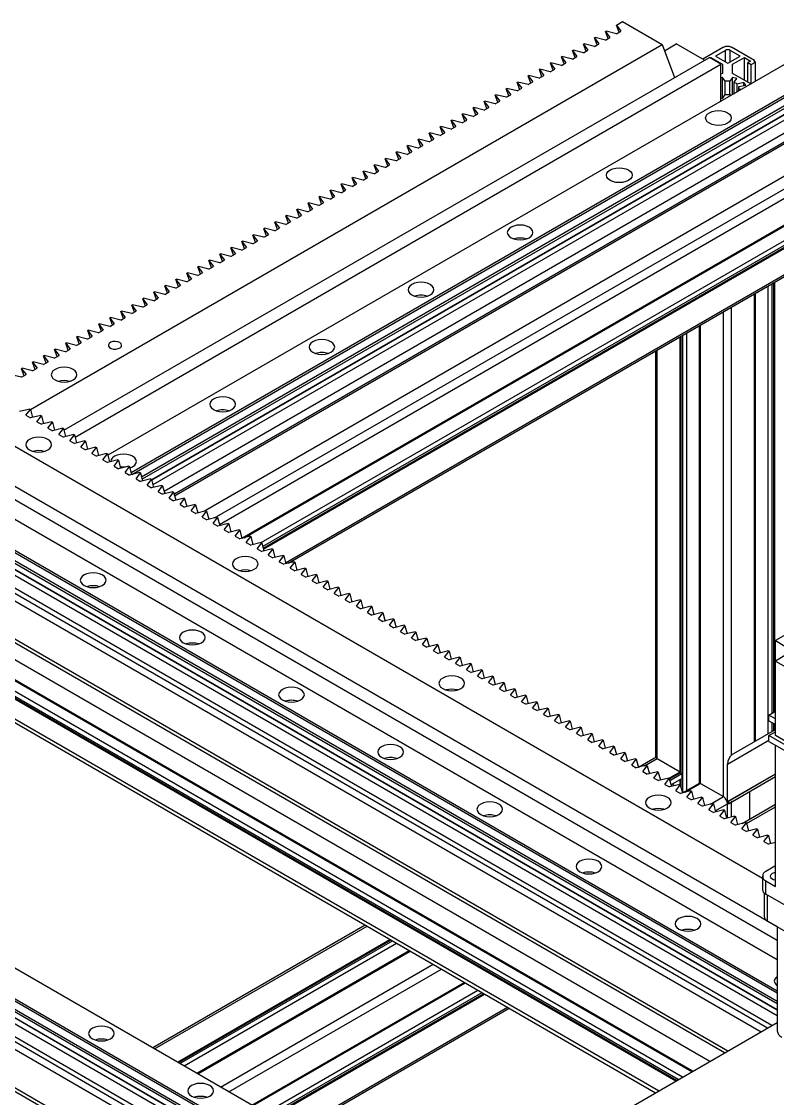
# Model space of a CAD drawing. Header units: millimetres. Extents: x 0 to 597, y 0 to 420.
# Drawn here: x 389.19 to 410.75, y 161.42 to 192.12 of the extents above; entities that cross this region are included whole.
import ezdxf

# ---------------------------------------------------------------- set-up
doc = ezdxf.new("R2010")
doc.units = ezdxf.units.MM

msp = doc.modelspace()

# ---------------------------------------------------------------- linework, layer by layer
at = {"color": 7, "linetype": 'Continuous', "lineweight": 25}
for p, q in [((406.16, 192.022), (406.335, 192.123)), ((406.16, 192.022), (406.289, 191.851)), ((406.235, 191.82), (406.16, 192.022)), ((406.335, 192.123), (407.467, 191.47)), ((412.461, 191.77), (391.65, 179.756)), ((405.532, 191.659), (405.549, 191.669)), ((405.532, 191.659), (405.66, 191.489)), ((405.607, 191.458), (405.532, 191.659)), ((405.845, 191.595), (405.549, 191.669)), ((405.845, 191.595), (405.975, 191.67)), ((405.846, 191.841), (405.864, 191.851)), ((405.846, 191.841), (405.975, 191.67)), ((405.921, 191.639), (405.846, 191.841)), ((406.159, 191.776), (405.864, 191.851)), ((406.159, 191.776), (406.289, 191.851)), ((389.441, 181.064), (407.467, 191.47)), ((392.313, 179.263), (413.22, 191.332)), ((404.903, 191.296), (404.921, 191.306)), ((405.216, 191.232), (404.921, 191.306)), ((405.216, 191.232), (405.346, 191.307)), ((405.217, 191.478), (405.235, 191.488)), ((405.217, 191.478), (405.346, 191.307)), ((405.293, 191.276), (405.217, 191.478)), ((405.53, 191.414), (405.235, 191.488)), ((405.53, 191.414), (405.66, 191.489)), ((407.467, 191.47), (407.817, 190.529)), ((407.534, 191.291), (407.867, 191.483)), ((408.669, 191.021), (407.867, 191.483)), ((409.211, 191.388), (408.622, 191.048)), ((410.102, 191.009), (409.447, 191.388)), ((390.396, 180.472), (408.81, 191.102)), ((413.251, 191.279), (392.33, 179.202)), ((413.352, 191.104), (392.614, 179.132)), ((413.383, 191.051), (392.63, 179.07)), ((404.589, 191.115), (404.606, 191.125)), ((404.589, 191.115), (404.718, 190.944)), ((404.664, 190.913), (404.589, 191.115)), ((404.902, 191.051), (404.606, 191.125)), ((404.902, 191.051), (405.032, 191.126)), ((404.903, 191.296), (405.032, 191.126)), ((404.978, 191.095), (404.903, 191.296)), ((409.14, 190.912), (408.81, 191.102)), ((408.834, 191.089), (408.848, 191.097)), ((408.848, 191.097), (409.183, 190.903)), ((408.848, 191.08), (408.848, 191.097)), ((409.268, 191.301), (408.985, 191.137)), ((408.985, 191.137), (409.338, 190.933)), ((409.338, 190.933), (409.692, 191.137)), ((409.692, 191.137), (409.409, 191.301)), ((409.475, 190.903), (409.81, 191.097)), ((409.81, 191.097), (409.984, 190.996)), ((409.81, 190.449), (409.81, 191.097)), ((410.078, 190.996), (410.102, 191.009)), ((410.102, 190.982), (410.102, 191.009)), ((390.714, 180.275), (409.14, 190.912)), ((392.901, 179.055), (413.383, 190.879)), ((392.901, 179.055), (413.352, 190.861)), ((413.251, 190.803), (392.901, 179.055)), ((392.901, 179.055), (413.22, 190.785)), ((403.96, 190.752), (403.978, 190.762)), ((403.96, 190.752), (404.089, 190.581)), ((404.035, 190.55), (403.96, 190.752)), ((404.273, 190.688), (403.978, 190.762)), ((404.273, 190.688), (404.403, 190.763)), ((404.275, 190.933), (404.292, 190.944)), ((404.275, 190.933), (404.403, 190.763)), ((404.35, 190.732), (404.275, 190.933)), ((404.588, 190.869), (404.292, 190.944)), ((404.588, 190.869), (404.718, 190.944)), ((409.14, 189.853), (409.14, 190.912)), ((409.183, 190.903), (409.183, 190.642)), ((409.475, 190.642), (409.475, 190.903)), ((409.984, 190.996), (409.913, 190.955)), ((409.913, 190.955), (410.008, 190.901)), ((409.913, 190.389), (409.913, 190.955)), ((410.008, 190.901), (410.126, 190.969)), ((410.008, 190.354), (410.008, 190.901)), ((410.126, 190.969), (410.078, 190.996)), ((410.126, 190.422), (410.126, 190.969)), ((413.22, 190.622), (392.938, 178.913)), ((403.332, 190.389), (403.349, 190.399)), ((403.332, 190.389), (403.461, 190.219)), ((403.407, 190.188), (403.332, 190.389)), ((403.645, 190.325), (403.349, 190.399)), ((403.645, 190.325), (403.775, 190.4)), ((403.646, 190.571), (403.664, 190.581)), ((403.646, 190.571), (403.775, 190.4)), ((403.721, 190.369), (403.646, 190.571)), ((403.959, 190.506), (403.664, 190.581)), ((403.959, 190.506), (404.089, 190.581)), ((409.183, 190.642), (409.14, 190.618)), ((409.186, 190.53), (409.14, 190.519)), ((409.14, 190.393), (409.142, 190.391)), ((409.142, 190.072), (409.142, 190.391)), ((409.265, 190.42), (409.186, 190.53)), ((409.186, 189.932), (409.186, 190.53)), ((409.265, 190.042), (409.265, 190.42)), ((409.471, 190.53), (409.392, 190.42)), ((409.392, 190.042), (409.392, 190.42)), ((409.595, 190.501), (409.471, 190.53)), ((409.471, 190.044), (409.471, 190.53)), ((409.991, 190.344), (409.475, 190.642)), ((409.515, 190.391), (409.595, 190.501)), ((409.515, 190.072), (409.515, 190.391)), ((409.796, 190.385), (409.605, 190.339)), ((409.847, 190.313), (409.796, 190.385)), ((409.796, 190.301), (409.796, 190.385)), ((413.383, 190.34), (393.255, 178.721)), ((393.543, 178.642), (413.383, 190.095)), ((403.018, 190.208), (403.035, 190.218)), ((403.018, 190.208), (403.146, 190.037)), ((403.093, 190.006), (403.018, 190.208)), ((403.331, 190.144), (403.035, 190.218)), ((403.331, 190.144), (403.461, 190.219)), ((409.597, 190.117), (409.605, 190.123)), ((409.605, 190.123), (409.605, 190.339)), ((409.605, 190.123), (409.607, 190.123)), ((409.656, 190.268), (409.847, 190.313)), ((409.656, 190.195), (409.656, 190.268)), ((409.709, 190.182), (409.656, 190.195)), ((409.656, 190.151), (409.656, 190.195)), ((413.336, 190.068), (393.543, 178.642)), ((413.383, 190.041), (393.555, 178.594)), ((402.389, 189.845), (402.407, 189.855)), ((402.389, 189.845), (402.518, 189.674)), ((402.464, 189.643), (402.389, 189.845)), ((402.702, 189.781), (402.407, 189.855)), ((402.702, 189.781), (402.832, 189.856)), ((402.703, 190.026), (402.721, 190.037)), ((402.703, 190.026), (402.832, 189.856)), ((402.778, 189.825), (402.703, 190.026)), ((403.016, 189.962), (402.721, 190.037)), ((403.016, 189.962), (403.146, 190.037)), ((409.142, 190.072), (409.14, 190.069)), ((409.14, 189.943), (409.186, 189.932)), ((409.142, 189.943), (409.142, 190.072)), ((409.186, 189.932), (409.265, 190.042)), ((409.392, 190.042), (409.414, 190.011)), ((409.515, 190.072), (409.527, 190.076)), ((409.516, 190.07), (409.515, 190.072)), ((409.515, 190.07), (409.515, 190.072)), ((401.76, 189.482), (401.778, 189.492)), ((401.76, 189.482), (401.889, 189.312)), ((401.836, 189.281), (401.76, 189.482)), ((402.073, 189.418), (401.778, 189.492)), ((402.073, 189.418), (402.204, 189.493)), ((402.075, 189.664), (402.092, 189.674)), ((402.075, 189.664), (402.204, 189.493)), ((402.15, 189.462), (402.075, 189.664)), ((402.388, 189.599), (402.092, 189.674)), ((402.388, 189.599), (402.518, 189.674)), ((401.446, 189.301), (401.464, 189.311)), ((401.446, 189.301), (401.575, 189.13)), ((401.521, 189.099), (401.446, 189.301)), ((401.759, 189.236), (401.464, 189.311)), ((401.759, 189.236), (401.889, 189.312)), ((413.383, 189.115), (394.409, 178.162)), ((400.818, 188.938), (400.835, 188.948)), ((400.818, 188.938), (400.946, 188.767)), ((400.893, 188.736), (400.818, 188.938)), ((401.131, 188.874), (400.835, 188.948)), ((401.131, 188.874), (401.261, 188.949)), ((401.132, 189.119), (401.149, 189.129)), ((401.132, 189.119), (401.261, 188.949)), ((401.207, 188.918), (401.132, 189.119)), ((401.445, 189.055), (401.149, 189.129)), ((401.445, 189.055), (401.575, 189.13)), ((400.189, 188.575), (400.207, 188.585)), ((400.189, 188.575), (400.318, 188.404)), ((400.264, 188.373), (400.189, 188.575)), ((400.502, 188.511), (400.207, 188.585)), ((400.502, 188.511), (400.632, 188.586)), ((400.503, 188.756), (400.521, 188.767)), ((400.503, 188.756), (400.632, 188.586)), ((400.578, 188.555), (400.503, 188.756)), ((400.816, 188.692), (400.521, 188.767)), ((400.816, 188.692), (400.946, 188.767)), ((399.875, 188.394), (399.892, 188.404)), ((399.875, 188.394), (400.004, 188.223)), ((399.95, 188.192), (399.875, 188.394)), ((400.188, 188.329), (399.892, 188.404)), ((400.188, 188.329), (400.318, 188.404)), ((399.246, 188.031), (399.264, 188.041)), ((399.246, 188.031), (399.375, 187.86)), ((399.321, 187.829), (399.246, 188.031)), ((399.559, 187.966), (399.264, 188.041)), ((399.559, 187.966), (399.689, 188.042)), ((399.561, 188.212), (399.578, 188.222)), ((399.561, 188.212), (399.689, 188.042)), ((399.636, 188.011), (399.561, 188.212)), ((399.874, 188.148), (399.578, 188.222)), ((399.874, 188.148), (400.004, 188.223)), ((398.618, 187.668), (398.635, 187.678)), ((398.618, 187.668), (398.747, 187.497)), ((398.693, 187.466), (398.618, 187.668)), ((398.931, 187.604), (398.635, 187.678)), ((398.931, 187.604), (399.061, 187.679)), ((398.932, 187.849), (398.95, 187.859)), ((398.932, 187.849), (399.061, 187.679)), ((399.007, 187.648), (398.932, 187.849)), ((399.245, 187.785), (398.95, 187.859)), ((399.245, 187.785), (399.375, 187.86)), ((397.989, 187.305), (398.007, 187.315)), ((398.302, 187.241), (398.007, 187.315)), ((398.302, 187.241), (398.432, 187.316)), ((398.303, 187.486), (398.321, 187.497)), ((398.303, 187.486), (398.432, 187.316)), ((398.379, 187.285), (398.303, 187.486)), ((398.617, 187.422), (398.321, 187.497)), ((398.617, 187.422), (398.747, 187.497)), ((397.675, 187.124), (397.693, 187.134)), ((397.675, 187.124), (397.804, 186.953)), ((397.75, 186.922), (397.675, 187.124)), ((397.988, 187.059), (397.693, 187.134)), ((397.988, 187.059), (398.118, 187.134)), ((397.989, 187.305), (398.118, 187.134)), ((398.064, 187.103), (397.989, 187.305)), ((395.47, 177.392), (411.686, 186.753)), ((395.538, 177.404), (411.662, 186.712)), ((397.046, 186.761), (397.064, 186.771)), ((397.046, 186.761), (397.175, 186.59)), ((397.122, 186.559), (397.046, 186.761)), ((397.359, 186.697), (397.064, 186.771)), ((397.359, 186.697), (397.489, 186.772)), ((397.361, 186.942), (397.378, 186.952)), ((397.361, 186.942), (397.489, 186.772)), ((397.436, 186.741), (397.361, 186.942)), ((397.674, 186.878), (397.378, 186.952)), ((397.674, 186.878), (397.804, 186.953)), ((396.418, 186.398), (396.435, 186.408)), ((396.418, 186.398), (396.547, 186.227)), ((396.493, 186.196), (396.418, 186.398)), ((396.731, 186.334), (396.435, 186.408)), ((396.731, 186.334), (396.861, 186.409)), ((396.732, 186.579), (396.75, 186.589)), ((396.732, 186.579), (396.861, 186.409)), ((396.807, 186.378), (396.732, 186.579)), ((397.045, 186.515), (396.75, 186.589)), ((397.045, 186.515), (397.175, 186.59)), ((396.023, 177.265), (411.544, 186.225)), ((396.066, 177.154), (411.662, 186.157)), ((396.079, 177.106), (411.662, 186.103)), ((396.085, 177.083), (411.686, 186.089)), ((396.104, 186.216), (396.121, 186.227)), ((396.104, 186.216), (396.232, 186.046)), ((396.179, 186.015), (396.104, 186.216)), ((396.417, 186.152), (396.121, 186.227)), ((396.417, 186.152), (396.547, 186.227)), ((395.475, 185.854), (395.493, 185.864)), ((395.475, 185.854), (395.604, 185.683)), ((395.55, 185.652), (395.475, 185.854)), ((395.788, 185.789), (395.493, 185.864)), ((395.788, 185.789), (395.918, 185.864)), ((395.789, 186.035), (395.807, 186.045)), ((395.789, 186.035), (395.918, 185.864)), ((395.864, 185.833), (395.789, 186.035)), ((396.102, 185.971), (395.807, 186.045)), ((396.102, 185.971), (396.232, 186.046)), ((394.847, 185.491), (394.864, 185.501)), ((394.847, 185.491), (394.975, 185.32)), ((394.922, 185.289), (394.847, 185.491)), ((395.16, 185.427), (394.864, 185.501)), ((395.16, 185.427), (395.29, 185.502)), ((395.161, 185.672), (395.178, 185.682)), ((395.161, 185.672), (395.29, 185.502)), ((395.236, 185.471), (395.161, 185.672)), ((395.474, 185.608), (395.178, 185.682)), ((395.474, 185.608), (395.604, 185.683)), ((394.532, 185.309), (394.55, 185.319)), ((394.532, 185.309), (394.661, 185.139)), ((394.607, 185.108), (394.532, 185.309)), ((394.845, 185.245), (394.55, 185.319)), ((394.845, 185.245), (394.975, 185.32)), ((396.791, 176.677), (411.651, 185.256)), ((393.904, 184.947), (393.921, 184.957)), ((393.904, 184.947), (394.033, 184.776)), ((393.979, 184.745), (393.904, 184.947)), ((394.217, 184.882), (393.921, 184.957)), ((394.217, 184.882), (394.347, 184.957)), ((394.218, 185.128), (394.236, 185.138)), ((394.218, 185.128), (394.347, 184.957)), ((394.293, 184.926), (394.218, 185.128)), ((394.531, 185.064), (394.236, 185.138)), ((394.531, 185.064), (394.661, 185.139)), ((393.275, 184.584), (393.293, 184.594)), ((393.275, 184.584), (393.404, 184.413)), ((393.35, 184.382), (393.275, 184.584)), ((393.588, 184.519), (393.293, 184.594)), ((393.588, 184.519), (393.718, 184.595)), ((393.589, 184.765), (393.607, 184.775)), ((393.589, 184.765), (393.718, 184.595)), ((393.665, 184.564), (393.589, 184.765)), ((393.902, 184.701), (393.607, 184.775)), ((393.902, 184.701), (394.033, 184.776)), ((410.489, 171.811), (410.489, 184.585)), ((410.606, 172.404), (410.606, 184.653)), ((410.653, 172.431), (410.653, 184.68)), ((410.677, 172.445), (410.677, 184.694)), ((392.961, 184.402), (392.978, 184.412)), ((392.961, 184.402), (393.09, 184.232)), ((393.036, 184.201), (392.961, 184.402)), ((393.274, 184.338), (392.978, 184.412)), ((393.274, 184.338), (393.404, 184.413)), ((410.102, 171.588), (410.102, 184.362)), ((410.126, 171.602), (410.126, 184.375)), ((392.332, 184.039), (392.35, 184.05)), ((392.332, 184.039), (392.461, 183.869)), ((392.407, 183.838), (392.332, 184.039)), ((392.645, 183.975), (392.35, 184.05)), ((392.645, 183.975), (392.775, 184.05)), ((392.647, 184.221), (392.664, 184.231)), ((392.647, 184.221), (392.775, 184.05)), ((392.722, 184.019), (392.647, 184.221)), ((392.96, 184.157), (392.664, 184.231)), ((392.96, 184.157), (393.09, 184.232)), ((391.704, 183.677), (391.721, 183.687)), ((391.704, 183.677), (391.833, 183.506)), ((391.779, 183.475), (391.704, 183.677)), ((392.017, 183.612), (391.721, 183.687)), ((392.017, 183.612), (392.147, 183.687)), ((392.018, 183.858), (392.036, 183.868)), ((392.018, 183.858), (392.147, 183.687)), ((392.093, 183.656), (392.018, 183.858)), ((392.331, 183.794), (392.036, 183.868)), ((392.331, 183.794), (392.461, 183.869)), ((391.075, 183.314), (391.093, 183.324)), ((391.388, 183.249), (391.093, 183.324)), ((391.388, 183.249), (391.518, 183.325)), ((391.39, 183.495), (391.407, 183.505)), ((391.39, 183.495), (391.518, 183.325)), ((391.465, 183.294), (391.39, 183.495)), ((391.703, 183.431), (391.407, 183.505)), ((391.703, 183.431), (391.833, 183.506)), ((408.532, 170.387), (408.532, 183.455)), ((408.556, 170.4), (408.556, 183.469)), ((390.761, 183.132), (390.779, 183.142)), ((390.761, 183.132), (390.89, 182.962)), ((390.836, 182.931), (390.761, 183.132)), ((391.074, 183.068), (390.779, 183.142)), ((391.074, 183.068), (391.204, 183.143)), ((391.075, 183.314), (391.204, 183.143)), ((391.15, 183.112), (391.075, 183.314)), ((407.981, 170.705), (407.981, 183.137)), ((408.004, 170.691), (408.004, 183.151)), ((408.051, 170.136), (408.051, 183.178)), ((408.169, 170.204), (408.169, 183.246)), ((390.132, 182.769), (390.15, 182.78)), ((390.132, 182.769), (390.261, 182.599)), ((390.208, 182.568), (390.132, 182.769)), ((390.446, 182.705), (390.15, 182.78)), ((390.446, 182.705), (390.576, 182.78)), ((390.447, 182.951), (390.464, 182.961)), ((390.447, 182.951), (390.576, 182.78)), ((390.522, 182.749), (390.447, 182.951)), ((390.76, 182.887), (390.464, 182.961)), ((390.76, 182.887), (390.89, 182.962)), ((407.277, 182.731), (407.277, 171.126)), ((389.504, 182.407), (389.522, 182.417)), ((389.504, 182.407), (389.633, 182.236)), ((389.579, 182.205), (389.504, 182.407)), ((389.817, 182.342), (389.522, 182.417)), ((389.817, 182.342), (389.947, 182.417)), ((389.818, 182.588), (389.836, 182.598)), ((389.818, 182.588), (389.947, 182.417)), ((389.893, 182.386), (389.818, 182.588)), ((390.131, 182.524), (389.836, 182.598)), ((390.131, 182.524), (390.261, 182.599)), ((389.19, 182.225), (389.207, 182.235)), ((389.19, 182.225), (389.318, 182.055)), ((389.265, 182.024), (389.19, 182.225)), ((389.503, 182.161), (389.207, 182.235)), ((389.503, 182.161), (389.633, 182.236)), ((410.747, 165.366), (382.184, 181.855)), ((389.188, 181.98), (388.893, 182.054)), ((389.188, 181.98), (389.318, 182.055)), ((385.952, 181.772), (410.328, 167.7)), ((410.747, 164.185), (381.293, 181.188)), ((410.747, 164.419), (381.394, 181.364)), ((381.425, 181.417), (410.747, 164.489)), ((410.747, 164.114), (381.262, 181.135)), ((381.262, 180.964), (410.747, 163.942)), ((381.293, 180.946), (410.747, 163.942)), ((410.747, 163.942), (381.394, 180.888)), ((381.425, 180.87), (410.747, 163.942)), ((385.41, 180.942), (410.747, 166.315)), ((389.423, 181.075), (389.127, 181.001)), ((389.312, 180.895), (389.44, 181.065)), ((389.312, 180.895), (389.442, 180.819)), ((389.423, 181.075), (389.44, 181.065)), ((389.44, 181.065), (389.5, 180.834)), ((389.737, 180.894), (389.442, 180.819)), ((389.626, 180.713), (389.755, 180.884)), ((389.737, 180.894), (389.755, 180.884)), ((389.755, 180.884), (389.815, 180.653)), ((381.425, 180.707), (410.747, 163.779)), ((385.08, 180.751), (410.747, 165.934)), ((389.626, 180.713), (389.756, 180.638)), ((390.051, 180.712), (389.756, 180.638)), ((389.94, 180.532), (390.069, 180.702)), ((390.051, 180.712), (390.069, 180.702)), ((390.069, 180.702), (390.129, 180.471)), ((410.591, 163.494), (381.262, 180.425)), ((381.262, 180.289), (410.473, 163.426)), ((389.94, 180.532), (390.07, 180.457)), ((390.366, 180.531), (390.07, 180.457)), ((390.254, 180.35), (390.383, 180.521)), ((390.254, 180.35), (390.384, 180.275)), ((390.366, 180.531), (390.383, 180.521)), ((390.383, 180.521), (390.443, 180.29)), ((390.68, 180.35), (390.384, 180.275)), ((390.569, 180.169), (390.697, 180.339)), ((390.68, 180.35), (390.697, 180.339)), ((390.697, 180.339), (390.758, 180.109)), ((381.073, 180.18), (410.284, 163.317)), ((390.569, 180.169), (390.699, 180.094)), ((390.994, 180.168), (390.699, 180.094)), ((390.883, 179.987), (391.012, 180.158)), ((390.883, 179.987), (391.013, 179.912)), ((390.994, 180.168), (391.012, 180.158)), ((391.012, 180.158), (391.072, 179.927)), ((391.308, 179.987), (391.013, 179.912)), ((391.197, 179.806), (391.326, 179.977)), ((391.308, 179.987), (391.326, 179.977)), ((391.326, 179.977), (391.386, 179.746)), ((391.197, 179.806), (391.327, 179.731)), ((391.623, 179.805), (391.327, 179.731)), ((391.511, 179.625), (391.64, 179.795)), ((391.623, 179.805), (391.64, 179.795)), ((391.64, 179.795), (391.7, 179.564)), ((391.511, 179.625), (391.641, 179.549)), ((391.937, 179.624), (391.641, 179.549)), ((391.826, 179.443), (391.955, 179.614)), ((391.826, 179.443), (391.956, 179.368)), ((391.937, 179.624), (391.955, 179.614)), ((391.955, 179.614), (392.015, 179.383)), ((392.251, 179.442), (391.956, 179.368)), ((392.14, 179.262), (392.269, 179.432)), ((392.251, 179.442), (392.269, 179.432)), ((392.269, 179.432), (392.329, 179.201)), ((381.073, 179.091), (409.341, 162.772)), ((392.14, 179.262), (392.27, 179.187)), ((392.565, 179.261), (392.27, 179.187)), ((392.454, 179.08), (392.583, 179.251)), ((392.454, 179.08), (392.584, 179.005)), ((392.565, 179.261), (392.583, 179.251)), ((392.583, 179.251), (392.643, 179.02)), ((392.88, 179.08), (392.584, 179.005)), ((392.769, 178.899), (392.897, 179.069)), ((392.88, 179.08), (392.897, 179.069)), ((392.897, 179.069), (392.957, 178.839)), ((392.769, 178.899), (392.899, 178.824)), ((393.194, 178.898), (392.899, 178.824)), ((393.083, 178.717), (393.212, 178.888)), ((393.083, 178.717), (393.213, 178.642)), ((393.194, 178.898), (393.212, 178.888)), ((393.212, 178.888), (393.272, 178.657)), ((393.508, 178.717), (393.213, 178.642)), ((393.508, 178.717), (393.526, 178.707)), ((393.397, 178.536), (393.526, 178.707)), ((393.397, 178.536), (393.527, 178.461)), ((393.526, 178.707), (393.586, 178.476)), ((393.823, 178.535), (393.527, 178.461)), ((393.711, 178.355), (393.84, 178.525)), ((393.823, 178.535), (393.84, 178.525)), ((393.84, 178.525), (393.9, 178.294)), ((393.711, 178.355), (393.841, 178.28)), ((394.137, 178.354), (393.841, 178.28)), ((394.026, 178.173), (394.154, 178.344)), ((394.026, 178.173), (394.156, 178.098)), ((394.137, 178.354), (394.154, 178.344)), ((394.154, 178.344), (394.215, 178.113)), ((394.451, 178.172), (394.156, 178.098)), ((394.34, 177.992), (394.469, 178.162)), ((394.451, 178.172), (394.469, 178.162)), ((394.469, 178.162), (394.529, 177.932)), ((394.34, 177.992), (394.47, 177.917)), ((394.765, 177.991), (394.47, 177.917)), ((394.654, 177.81), (394.783, 177.981)), ((394.654, 177.81), (394.784, 177.735)), ((394.765, 177.991), (394.783, 177.981)), ((394.783, 177.981), (394.843, 177.75)), ((395.08, 177.81), (394.784, 177.735)), ((394.968, 177.629), (395.097, 177.799)), ((395.08, 177.81), (395.097, 177.799)), ((395.097, 177.799), (395.157, 177.569)), ((394.968, 177.629), (395.098, 177.554)), ((395.394, 177.628), (395.098, 177.554)), ((395.283, 177.447), (395.411, 177.618)), ((395.394, 177.628), (395.411, 177.618)), ((395.411, 177.618), (395.472, 177.387)), ((395.283, 177.447), (395.413, 177.372)), ((395.708, 177.447), (395.413, 177.372)), ((395.597, 177.266), (395.726, 177.437)), ((395.597, 177.266), (395.727, 177.191)), ((395.708, 177.447), (395.726, 177.437)), ((395.726, 177.437), (395.786, 177.206)), ((396.022, 177.265), (395.727, 177.191)), ((395.911, 177.085), (396.04, 177.255)), ((396.022, 177.265), (396.04, 177.255)), ((396.04, 177.255), (396.1, 177.024)), ((408.332, 162.19), (382.653, 177.015)), ((408.309, 162.176), (382.676, 176.974)), ((395.911, 177.085), (396.041, 177.01)), ((396.337, 177.084), (396.041, 177.01)), ((396.225, 176.903), (396.354, 177.074)), ((396.225, 176.903), (396.356, 176.828)), ((396.337, 177.084), (396.354, 177.074)), ((396.354, 177.074), (396.414, 176.843)), ((396.651, 176.902), (396.356, 176.828)), ((396.54, 176.722), (396.669, 176.892)), ((396.651, 176.902), (396.669, 176.892)), ((396.669, 176.892), (396.729, 176.662)), ((408.04, 162.021), (382.794, 176.595)), ((396.54, 176.722), (396.67, 176.647)), ((396.965, 176.721), (396.67, 176.647)), ((396.854, 176.54), (396.983, 176.711)), ((396.965, 176.721), (396.983, 176.711)), ((396.983, 176.711), (397.043, 176.48)), ((407.851, 161.912), (382.653, 176.459)), ((407.922, 161.953), (382.676, 176.527)), ((407.875, 161.926), (382.676, 176.473)), ((396.854, 176.54), (396.984, 176.465)), ((397.28, 176.54), (396.984, 176.465)), ((397.168, 176.359), (397.297, 176.53)), ((397.168, 176.359), (397.298, 176.284)), ((397.28, 176.54), (397.297, 176.53)), ((397.297, 176.53), (397.357, 176.299)), ((397.594, 176.358), (397.298, 176.284)), ((397.483, 176.178), (397.611, 176.348)), ((397.594, 176.358), (397.611, 176.348)), ((397.611, 176.348), (397.671, 176.117)), ((397.483, 176.178), (397.613, 176.102)), ((397.908, 176.177), (397.613, 176.102)), ((397.797, 175.996), (397.926, 176.167)), ((397.797, 175.996), (397.927, 175.921)), ((397.908, 176.177), (397.926, 176.167)), ((397.926, 176.167), (397.986, 175.936)), ((398.222, 175.995), (397.927, 175.921)), ((398.111, 175.815), (398.24, 175.985)), ((398.222, 175.995), (398.24, 175.985)), ((398.24, 175.985), (398.3, 175.754)), ((382.715, 175.756), (407.273, 161.579)), ((398.111, 175.815), (398.241, 175.74)), ((398.537, 175.814), (398.241, 175.74)), ((398.425, 175.633), (398.554, 175.804)), ((398.537, 175.814), (398.554, 175.804)), ((398.554, 175.804), (398.614, 175.573)), ((401.212, 158.08), (371.106, 175.46)), ((398.425, 175.633), (398.555, 175.558)), ((398.851, 175.633), (398.555, 175.558)), ((398.74, 175.452), (398.868, 175.622)), ((398.74, 175.452), (398.87, 175.377)), ((398.851, 175.633), (398.868, 175.622)), ((398.868, 175.622), (398.929, 175.392)), ((399.165, 175.451), (398.87, 175.377)), ((399.054, 175.27), (399.183, 175.441)), ((399.165, 175.451), (399.183, 175.441)), ((399.183, 175.441), (399.243, 175.21)), ((412.559, 175.545), (410.697, 174.47)), ((399.054, 175.27), (399.184, 175.195)), ((399.479, 175.27), (399.184, 175.195)), ((399.368, 175.089), (399.497, 175.26)), ((399.368, 175.089), (399.498, 175.014)), ((399.479, 175.27), (399.497, 175.26)), ((399.497, 175.26), (399.557, 175.029)), ((399.794, 175.088), (399.498, 175.014)), ((399.682, 174.908), (399.811, 175.078)), ((399.794, 175.088), (399.811, 175.078)), ((399.811, 175.078), (399.871, 174.847)), ((401.389, 156.726), (370.184, 174.74)), ((400.951, 157.049), (370.215, 174.793)), ((400.951, 157.284), (370.316, 174.969)), ((370.347, 175.022), (400.951, 157.354)), ((399.682, 174.908), (399.812, 174.832)), ((400.108, 174.907), (399.812, 174.832)), ((399.997, 174.726), (400.125, 174.897)), ((399.997, 174.726), (400.127, 174.651)), ((400.108, 174.907), (400.125, 174.897)), ((400.125, 174.897), (400.186, 174.666)), ((400.422, 174.725), (400.127, 174.651)), ((400.422, 174.725), (400.44, 174.715)), ((370.184, 174.569), (401.389, 156.554)), ((370.215, 174.551), (401.389, 156.554)), ((401.389, 156.554), (370.316, 174.492)), ((370.347, 174.475), (401.389, 156.554)), ((400.311, 174.545), (400.44, 174.715)), ((400.311, 174.545), (400.441, 174.47)), ((400.44, 174.715), (400.5, 174.484)), ((400.736, 174.544), (400.441, 174.47)), ((400.625, 174.363), (400.754, 174.534)), ((400.736, 174.544), (400.754, 174.534)), ((400.754, 174.534), (400.814, 174.303)), ((410.697, 174.47), (410.968, 174.314)), ((410.697, 173.885), (410.697, 174.47)), ((370.347, 174.311), (401.389, 156.391)), ((400.625, 174.363), (400.755, 174.288)), ((401.051, 174.363), (400.755, 174.288)), ((400.94, 174.182), (401.068, 174.352)), ((400.94, 174.182), (401.07, 174.107)), ((401.051, 174.363), (401.068, 174.352)), ((401.068, 174.352), (401.128, 174.122)), ((401.365, 174.181), (401.07, 174.107)), ((401.254, 174), (401.383, 174.171)), ((401.365, 174.181), (401.383, 174.171)), ((401.383, 174.171), (401.443, 173.94)), ((401.389, 156.015), (370.184, 174.03)), ((370.184, 173.894), (401.389, 155.879)), ((401.254, 174), (401.384, 173.925)), ((401.679, 174), (401.384, 173.925)), ((401.568, 173.819), (401.697, 173.99)), ((401.568, 173.819), (401.698, 173.744)), ((401.679, 174), (401.697, 173.99)), ((401.697, 173.99), (401.757, 173.759)), ((401.994, 173.818), (401.698, 173.744)), ((401.882, 173.638), (402.011, 173.808)), ((401.994, 173.818), (402.011, 173.808)), ((402.011, 173.808), (402.071, 173.577)), ((410.968, 174.042), (410.697, 173.885)), ((410.697, 173.885), (412.559, 172.81)), ((410.697, 171.762), (410.697, 173.885)), ((369.995, 173.785), (401.389, 155.661)), ((401.882, 173.638), (402.012, 173.563)), ((402.308, 173.637), (402.012, 173.563)), ((402.197, 173.456), (402.325, 173.627)), ((402.308, 173.637), (402.325, 173.627)), ((402.325, 173.627), (402.386, 173.396)), ((402.197, 173.456), (402.327, 173.381)), ((402.622, 173.455), (402.327, 173.381)), ((402.511, 173.275), (402.64, 173.445)), ((402.511, 173.275), (402.641, 173.2)), ((402.622, 173.455), (402.64, 173.445)), ((402.64, 173.445), (402.7, 173.214)), ((402.936, 173.274), (402.641, 173.2)), ((402.825, 173.093), (402.954, 173.264)), ((402.936, 173.274), (402.954, 173.264)), ((402.954, 173.264), (403.014, 173.033)), ((402.825, 173.093), (402.955, 173.018)), ((403.251, 173.093), (402.955, 173.018)), ((403.139, 172.912), (403.268, 173.082)), ((403.139, 172.912), (403.269, 172.837)), ((403.251, 173.093), (403.268, 173.082)), ((403.268, 173.082), (403.328, 172.852)), ((403.565, 172.911), (403.269, 172.837)), ((403.454, 172.73), (403.582, 172.901)), ((403.565, 172.911), (403.582, 172.901)), ((403.582, 172.901), (403.643, 172.67)), ((369.901, 172.642), (434.012, 135.631)), ((369.995, 172.696), (402.994, 153.646)), ((403.454, 172.73), (403.584, 172.655)), ((403.879, 172.73), (403.584, 172.655)), ((403.768, 172.549), (403.897, 172.72)), ((403.879, 172.73), (403.897, 172.72)), ((403.897, 172.72), (403.957, 172.489)), ((403.768, 172.549), (403.898, 172.474)), ((404.193, 172.548), (403.898, 172.474)), ((404.082, 172.368), (404.211, 172.538)), ((404.082, 172.368), (404.212, 172.293)), ((404.193, 172.548), (404.211, 172.538)), ((404.211, 172.538), (404.271, 172.307)), ((404.508, 172.367), (404.212, 172.293)), ((404.396, 172.186), (404.525, 172.357)), ((404.508, 172.367), (404.525, 172.357)), ((404.525, 172.357), (404.585, 172.126)), ((410.509, 172.347), (410.697, 172.456)), ((410.697, 172.238), (410.509, 172.347)), ((410.509, 172.184), (410.509, 172.347)), ((404.396, 172.186), (404.527, 172.111)), ((404.822, 172.185), (404.527, 172.111)), ((404.711, 172.005), (404.84, 172.175)), ((404.711, 172.005), (404.841, 171.93)), ((404.822, 172.185), (404.84, 172.175)), ((404.84, 172.175), (404.9, 171.945)), ((405.136, 172.004), (404.841, 171.93)), ((405.025, 171.823), (405.154, 171.994)), ((405.136, 172.004), (405.154, 171.994)), ((405.154, 171.994), (405.214, 171.763)), ((410.509, 172.184), (410.697, 172.075)), ((410.606, 171.879), (410.606, 172.128)), ((410.653, 171.907), (410.653, 172.1)), ((410.677, 171.92), (410.677, 172.087)), ((405.025, 171.823), (405.155, 171.748)), ((405.451, 171.823), (405.155, 171.748)), ((405.339, 171.642), (405.468, 171.812)), ((405.451, 171.823), (405.468, 171.812)), ((405.468, 171.812), (405.528, 171.582)), ((409.447, 171.21), (410.697, 171.932)), ((410.509, 171.762), (410.697, 171.871)), ((412.559, 170.578), (410.509, 171.762)), ((410.509, 171.599), (410.509, 171.762)), ((412.559, 170.687), (410.697, 171.762)), ((405.339, 171.642), (405.469, 171.567)), ((405.765, 171.641), (405.469, 171.567)), ((405.654, 171.46), (405.782, 171.631)), ((405.654, 171.46), (405.784, 171.385)), ((405.765, 171.641), (405.782, 171.631)), ((405.782, 171.631), (405.842, 171.4)), ((406.079, 171.46), (405.784, 171.385)), ((405.968, 171.279), (406.097, 171.45)), ((406.079, 171.46), (406.097, 171.45)), ((406.097, 171.45), (406.157, 171.219)), ((410.509, 171.599), (412.559, 170.415)), ((410.697, 167.462), (410.697, 171.49)), ((405.968, 171.279), (406.098, 171.204)), ((406.393, 171.278), (406.098, 171.204)), ((406.282, 171.098), (406.411, 171.268)), ((406.282, 171.098), (406.412, 171.023)), ((406.393, 171.278), (406.411, 171.268)), ((406.411, 171.268), (406.471, 171.037)), ((406.708, 171.097), (406.412, 171.023)), ((406.596, 170.916), (406.725, 171.087)), ((406.708, 171.097), (406.725, 171.087)), ((406.725, 171.087), (406.785, 170.856)), ((407.242, 171.119), (406.788, 170.857)), ((407.325, 171.111), (407.981, 170.732)), ((406.596, 170.916), (406.726, 170.841)), ((407.022, 170.915), (406.726, 170.841)), ((406.911, 170.735), (407.039, 170.905)), ((406.911, 170.735), (407.041, 170.66)), ((407.022, 170.915), (407.039, 170.905)), ((407.039, 170.905), (407.1, 170.675)), ((407.336, 170.734), (407.041, 170.66)), ((407.336, 170.734), (407.354, 170.724)), ((407.66, 170.547), (407.981, 170.732)), ((407.981, 170.732), (407.981, 170.705)), ((409.329, 169.879), (409.329, 170.949)), ((407.225, 170.553), (407.354, 170.724)), ((407.225, 170.553), (407.355, 170.478)), ((407.354, 170.724), (407.414, 170.493)), ((407.65, 170.553), (407.355, 170.478)), ((407.539, 170.372), (407.668, 170.543)), ((407.65, 170.553), (407.668, 170.543)), ((407.668, 170.543), (407.728, 170.312)), ((407.672, 170.527), (407.981, 170.705)), ((407.684, 170.48), (408.028, 170.678)), ((407.715, 170.361), (408.028, 170.542)), ((407.981, 170.705), (408.028, 170.678)), ((407.981, 170.362), (407.981, 170.515)), ((408.004, 170.277), (408.004, 170.528)), ((408.028, 170.678), (408.028, 170.542)), ((409.329, 169.879), (410.697, 170.669)), ((409.352, 169.893), (410.697, 170.669)), ((409.352, 169.816), (410.697, 170.592)), ((409.47, 169.884), (410.697, 170.592)), ((407.539, 170.372), (407.669, 170.297)), ((407.965, 170.371), (407.669, 170.297)), ((407.761, 170.388), (407.796, 170.329)), ((407.853, 170.191), (407.982, 170.361)), ((407.853, 170.191), (407.983, 170.115)), ((407.965, 170.371), (407.982, 170.361)), ((407.982, 170.361), (408.042, 170.13)), ((408.279, 170.19), (407.983, 170.115)), ((408.042, 170.131), (408.509, 170.4)), ((408.123, 170.151), (408.556, 170.4)), ((408.168, 170.009), (408.297, 170.18)), ((408.279, 170.19), (408.297, 170.18)), ((408.297, 170.18), (408.357, 169.949)), ((408.509, 170.4), (408.532, 170.387)), ((408.556, 170.4), (409.211, 170.022)), ((409.961, 169.382), (409.961, 170.167)), ((408.168, 170.009), (408.298, 169.934)), ((408.593, 170.008), (408.298, 169.934)), ((408.482, 169.828), (408.611, 169.998)), ((408.482, 169.828), (408.612, 169.753)), ((408.593, 170.008), (408.611, 169.998)), ((408.611, 169.998), (408.671, 169.767)), ((408.907, 169.827), (408.612, 169.753)), ((408.796, 169.646), (408.925, 169.817)), ((408.907, 169.827), (408.925, 169.817)), ((408.925, 169.817), (408.985, 169.586)), ((409.352, 169.893), (409.329, 169.879)), ((409.329, 169.412), (409.329, 169.818)), ((409.352, 169.816), (409.352, 169.893)), ((409.47, 169.884), (409.352, 169.816)), ((408.796, 169.646), (408.926, 169.571)), ((409.222, 169.646), (408.926, 169.571)), ((409.111, 169.465), (409.239, 169.635)), ((409.222, 169.646), (409.239, 169.635)), ((409.239, 169.635), (409.299, 169.405)), ((409.742, 169.255), (410.697, 169.807)), ((409.873, 169.254), (410.697, 169.73)), ((409.111, 169.465), (409.241, 169.39)), ((409.536, 169.464), (409.241, 169.39)), ((409.425, 169.283), (409.554, 169.454)), ((409.425, 169.283), (409.555, 169.208)), ((409.536, 169.464), (409.554, 169.454)), ((409.554, 169.454), (409.614, 169.223)), ((409.85, 169.283), (409.555, 169.208)), ((409.739, 169.102), (409.868, 169.273)), ((409.85, 169.283), (409.868, 169.273)), ((409.868, 169.273), (409.928, 169.042)), ((409.739, 169.102), (409.869, 169.027)), ((410.165, 169.101), (409.869, 169.027)), ((410.053, 168.921), (410.182, 169.091)), ((410.053, 168.921), (410.183, 168.845)), ((410.165, 169.101), (410.182, 169.091)), ((410.182, 169.091), (410.242, 168.86)), ((410.479, 168.92), (410.183, 168.845)), ((410.368, 168.739), (410.496, 168.91)), ((410.479, 168.92), (410.496, 168.91)), ((410.496, 168.91), (410.557, 168.679)), ((410.368, 168.739), (410.498, 168.664)), ((410.697, 168.714), (410.498, 168.664)), ((410.682, 168.558), (410.697, 168.578)), ((410.682, 168.558), (410.697, 168.549)), ((410.697, 168.047), (410.426, 167.89)), ((410.328, 167.754), (410.328, 167.373)), ((410.426, 167.237), (410.426, 167.618)), ((410.426, 167.618), (410.697, 167.462)), ((410.376, 167.275), (410.376, 166.611)), ((412.83, 165.849), (410.426, 167.237)), ((410.473, 166.475), (412.83, 165.114)), ((398.995, 166.358), (392.934, 162.859)), ((410.747, 166.317), (410.747, 163.345)), ((393.638, 162.452), (399.699, 165.951)), ((393.661, 162.439), (399.722, 165.938)), ((393.708, 162.411), (399.77, 165.91)), ((393.826, 162.343), (399.887, 165.842)), ((394.189, 162.134), (400.25, 165.633)), ((394.213, 162.12), (400.274, 165.619)), ((395.759, 161.228), (401.82, 164.727)), ((395.783, 161.214), (401.844, 164.713)), ((396.146, 161.004), (402.207, 164.503)), ((396.264, 160.936), (402.325, 164.435)), ((396.311, 160.909), (402.372, 164.408)), ((396.334, 160.896), (402.395, 164.394)), ((397.039, 160.489), (403.1, 163.988)), ((400.951, 157.929), (410.747, 163.584))]:
    msp.add_line(p, q, dxfattribs=at)
at = {"color": 8, "linetype": 'Continuous', "lineweight": 25}
for p, q in [((409.268, 190.974), (409.268, 191.301)), ((409.409, 190.974), (409.409, 191.301)), ((394.695, 177.973), (411.568, 187.714)), ((394.835, 177.782), (411.686, 187.51)), ((396.72, 176.693), (411.686, 185.332)), ((409.447, 171.21), (409.447, 183.983)), ((409.211, 170.022), (409.211, 183.847)), ((407.325, 171.111), (407.325, 182.759)), ((409.247, 162.718), (382.865, 177.948)), ((408.823, 162.473), (382.653, 177.581)), ((407.361, 161.629), (382.653, 175.893)), ((409.329, 170.949), (410.509, 171.631)), ((406.961, 170.9), (407.325, 171.111)), ((408.847, 169.812), (409.211, 170.022)), ((408.978, 169.615), (409.329, 169.818)), ((409.447, 169.442), (409.447, 169.87)), ((410.473, 166.475), (410.473, 167.21)), ((392.983, 162.831), (399.044, 166.33)), ((394.868, 161.742), (400.929, 165.241)), ((395.104, 161.606), (401.165, 165.105)), ((396.99, 160.517), (403.051, 164.016))]:
    msp.add_line(p, q, dxfattribs=at)
at = {"color": 7, "linetype": 'Continuous', "lineweight": 25, "flags": 128}
for points in [[(408.81, 189.225), (408.752, 189.268), (408.715, 189.319), (408.703, 189.374), (408.715, 189.429), (408.752, 189.48), (408.81, 189.524), (408.886, 189.558), (408.975, 189.579), (409.07, 189.586), (409.164, 189.579), (409.253, 189.558), (409.329, 189.524), (409.387, 189.48), (409.424, 189.429), (409.436, 189.374), (409.424, 189.319), (409.387, 189.268), (409.329, 189.225), (409.253, 189.191), (409.164, 189.17), (409.07, 189.163), (408.975, 189.17), (408.886, 189.191), (408.81, 189.225)], [(405.982, 187.592), (405.924, 187.636), (405.887, 187.687), (405.874, 187.741), (405.887, 187.796), (405.924, 187.847), (405.982, 187.891), (406.058, 187.925), (406.146, 187.946), (406.241, 187.953), (406.336, 187.946), (406.424, 187.925), (406.5, 187.891), (406.559, 187.847), (406.595, 187.796), (406.608, 187.741), (406.595, 187.687), (406.559, 187.636), (406.5, 187.592), (406.424, 187.558), (406.336, 187.537), (406.241, 187.53), (406.146, 187.537), (406.058, 187.558), (405.982, 187.592)], [(403.153, 185.959), (403.229, 185.925), (403.318, 185.904), (403.413, 185.897), (403.508, 185.904), (403.596, 185.925), (403.672, 185.959), (403.73, 186.003), (403.767, 186.054), (403.779, 186.109), (403.767, 186.163), (403.73, 186.214), (403.672, 186.258), (403.596, 186.292), (403.508, 186.313), (403.413, 186.32), (403.318, 186.313), (403.229, 186.292), (403.153, 186.258), (403.095, 186.214), (403.059, 186.163), (403.046, 186.109), (403.059, 186.054), (403.095, 186.003), (403.153, 185.959)], [(400.325, 184.326), (400.401, 184.293), (400.489, 184.271), (400.584, 184.264), (400.679, 184.271), (400.768, 184.293), (400.844, 184.326), (400.902, 184.37), (400.938, 184.421), (400.951, 184.476), (400.938, 184.531), (400.902, 184.582), (400.844, 184.626), (400.768, 184.659), (400.679, 184.68), (400.584, 184.688), (400.489, 184.68), (400.401, 184.659), (400.325, 184.626), (400.267, 184.582), (400.23, 184.531), (400.218, 184.476), (400.23, 184.421), (400.267, 184.37), (400.325, 184.326)], [(397.497, 182.693), (397.573, 182.66), (397.661, 182.639), (397.756, 182.631), (397.851, 182.639), (397.939, 182.66), (398.015, 182.693), (398.073, 182.737), (398.11, 182.788), (398.123, 182.843), (398.11, 182.898), (398.073, 182.949), (398.015, 182.993), (397.939, 183.026), (397.851, 183.047), (397.756, 183.055), (397.661, 183.047), (397.573, 183.026), (397.497, 182.993), (397.438, 182.949), (397.402, 182.898), (397.389, 182.843), (397.402, 182.788), (397.438, 182.737), (397.497, 182.693)], [(391.989, 182.97), (391.931, 182.993), (391.863, 183.002), (391.794, 182.997), (391.733, 182.977), (391.688, 182.946), (391.666, 182.908), (391.669, 182.868), (391.698, 182.831), (391.747, 182.802), (391.811, 182.786), (391.881, 182.784), (391.947, 182.797), (392.001, 182.823), (392.035, 182.858), (392.044, 182.898), (392.028, 182.937), (391.989, 182.97)], [(390.662, 182.204), (390.586, 182.238), (390.497, 182.259), (390.403, 182.266), (390.308, 182.259), (390.219, 182.238), (390.143, 182.204), (390.085, 182.16), (390.048, 182.109), (390.036, 182.054), (390.048, 182), (390.085, 181.949), (390.143, 181.905), (390.219, 181.871), (390.308, 181.85), (390.403, 181.843), (390.497, 181.85), (390.586, 181.871), (390.662, 181.905), (390.72, 181.949), (390.757, 182), (390.769, 182.054), (390.757, 182.109), (390.72, 182.16), (390.662, 182.204)], [(394.668, 181.061), (394.744, 181.027), (394.833, 181.006), (394.927, 180.999), (395.022, 181.006), (395.111, 181.027), (395.187, 181.061), (395.245, 181.104), (395.282, 181.155), (395.294, 181.21), (395.282, 181.265), (395.245, 181.316), (395.187, 181.36), (395.111, 181.394), (395.022, 181.415), (394.927, 181.422), (394.833, 181.415), (394.744, 181.394), (394.668, 181.36), (394.61, 181.316), (394.573, 181.265), (394.561, 181.21), (394.573, 181.155), (394.61, 181.104), (394.668, 181.061)], [(389.936, 179.908), (389.995, 179.952), (390.031, 180.003), (390.044, 180.058), (390.031, 180.112), (389.995, 180.163), (389.936, 180.207), (389.86, 180.241), (389.772, 180.262), (389.677, 180.269), (389.582, 180.262), (389.494, 180.241), (389.418, 180.207), (389.36, 180.163), (389.323, 180.112), (389.31, 180.058), (389.323, 180.003), (389.36, 179.952), (389.418, 179.908), (389.494, 179.874), (389.582, 179.853), (389.677, 179.846), (389.772, 179.853), (389.86, 179.874), (389.936, 179.908)], [(392.277, 179.392), (392.282, 179.394), (392.358, 179.428), (392.417, 179.472), (392.453, 179.523), (392.466, 179.577), (392.453, 179.632), (392.417, 179.683), (392.358, 179.727), (392.282, 179.761), (392.194, 179.782), (392.099, 179.789), (392.004, 179.782), (391.916, 179.761), (391.84, 179.727), (391.781, 179.683), (391.745, 179.632), (391.732, 179.577), (391.732, 179.572)], [(392.15, 179.417), (392.099, 179.419), (392.007, 179.412)], [(395.829, 176.506), (395.887, 176.55), (395.924, 176.601), (395.936, 176.656), (395.924, 176.711), (395.887, 176.762), (395.829, 176.806), (395.753, 176.839), (395.665, 176.86), (395.57, 176.868), (395.475, 176.86), (395.386, 176.839), (395.31, 176.806), (395.252, 176.762), (395.215, 176.711), (395.203, 176.656), (395.215, 176.601), (395.252, 176.55), (395.31, 176.506), (395.386, 176.473), (395.475, 176.451), (395.57, 176.444), (395.665, 176.451), (395.753, 176.473), (395.829, 176.506)], [(391.491, 176.044), (391.55, 176.087), (391.586, 176.139), (391.599, 176.193), (391.586, 176.248), (391.55, 176.299), (391.491, 176.343), (391.415, 176.377), (391.327, 176.398), (391.232, 176.405), (391.137, 176.398), (391.049, 176.377), (390.973, 176.343), (390.915, 176.299), (390.878, 176.248), (390.865, 176.193), (390.878, 176.139), (390.915, 176.087), (390.973, 176.044), (391.049, 176.01), (391.137, 175.989), (391.232, 175.982), (391.327, 175.989), (391.415, 176.01), (391.491, 176.044)], [(394.32, 174.411), (394.378, 174.455), (394.415, 174.506), (394.427, 174.56), (394.415, 174.615), (394.378, 174.666), (394.32, 174.71), (394.244, 174.744), (394.155, 174.765), (394.061, 174.772), (393.966, 174.765), (393.877, 174.744), (393.801, 174.71), (393.743, 174.666), (393.706, 174.615), (393.694, 174.56), (393.706, 174.506), (393.743, 174.455), (393.801, 174.411), (393.877, 174.377), (393.966, 174.356), (394.061, 174.349), (394.155, 174.356), (394.244, 174.377), (394.32, 174.411)], [(401.721, 173.105), (401.78, 173.148), (401.816, 173.199), (401.829, 173.254), (401.816, 173.309), (401.78, 173.36), (401.721, 173.404), (401.646, 173.438), (401.557, 173.459), (401.462, 173.466), (401.367, 173.459), (401.279, 173.438), (401.203, 173.404), (401.145, 173.36), (401.108, 173.309), (401.096, 173.254), (401.108, 173.199), (401.145, 173.148), (401.203, 173.105), (401.279, 173.071), (401.367, 173.05), (401.462, 173.043), (401.557, 173.05), (401.646, 173.071), (401.721, 173.105)], [(397.148, 172.778), (397.207, 172.822), (397.243, 172.873), (397.256, 172.928), (397.243, 172.982), (397.207, 173.033), (397.148, 173.077), (397.072, 173.111), (396.984, 173.132), (396.889, 173.139), (396.794, 173.132), (396.706, 173.111), (396.63, 173.077), (396.571, 173.033), (396.535, 172.982), (396.522, 172.928), (396.535, 172.873), (396.571, 172.822), (396.63, 172.778), (396.706, 172.744), (396.794, 172.723), (396.889, 172.716), (396.984, 172.723), (397.072, 172.744), (397.148, 172.778)], [(399.977, 171.145), (400.035, 171.189), (400.072, 171.24), (400.084, 171.295), (400.072, 171.35), (400.035, 171.401), (399.977, 171.445), (399.901, 171.478), (399.812, 171.499), (399.717, 171.507), (399.623, 171.499), (399.534, 171.478), (399.458, 171.445), (399.4, 171.401), (399.363, 171.35), (399.351, 171.295), (399.363, 171.24), (399.4, 171.189), (399.458, 171.145), (399.534, 171.112), (399.623, 171.09), (399.717, 171.083), (399.812, 171.09), (399.901, 171.112), (399.977, 171.145)], [(402.805, 169.512), (402.863, 169.556), (402.9, 169.607), (402.913, 169.662), (402.9, 169.717), (402.863, 169.768), (402.805, 169.812), (402.729, 169.845), (402.641, 169.866), (402.546, 169.874), (402.451, 169.866), (402.363, 169.845), (402.287, 169.812), (402.228, 169.768), (402.192, 169.717), (402.179, 169.662), (402.192, 169.607), (402.228, 169.556), (402.287, 169.512), (402.363, 169.479), (402.451, 169.458), (402.546, 169.45), (402.641, 169.458), (402.729, 169.479), (402.805, 169.512)], [(407.614, 169.703), (407.672, 169.747), (407.709, 169.798), (407.721, 169.853), (407.709, 169.907), (407.672, 169.958), (407.614, 170.002), (407.538, 170.036), (407.45, 170.057), (407.355, 170.064), (407.26, 170.057), (407.171, 170.036), (407.095, 170.002), (407.037, 169.958), (407.001, 169.907), (406.988, 169.853), (407.001, 169.798), (407.037, 169.747), (407.095, 169.703), (407.171, 169.669), (407.26, 169.648), (407.355, 169.641), (407.45, 169.648), (407.538, 169.669), (407.614, 169.703)], [(405.634, 167.88), (405.692, 167.923), (405.728, 167.974), (405.741, 168.029), (405.728, 168.084), (405.692, 168.135), (405.634, 168.179), (405.558, 168.213), (405.469, 168.234), (405.374, 168.241), (405.279, 168.234), (405.191, 168.213), (405.115, 168.179), (405.057, 168.135), (405.02, 168.084), (405.008, 168.029), (405.02, 167.974), (405.057, 167.923), (405.115, 167.88), (405.191, 167.846), (405.279, 167.825), (405.374, 167.818), (405.469, 167.825), (405.558, 167.846), (405.634, 167.88)], [(410.603, 167.829), (410.565, 167.797), (410.549, 167.759), (410.559, 167.721), (410.592, 167.687), (410.643, 167.662), (410.697, 167.65)], [(410.697, 167.858), (410.659, 167.851), (410.603, 167.829)], [(408.462, 166.247), (408.52, 166.291), (408.557, 166.342), (408.569, 166.396), (408.557, 166.451), (408.52, 166.502), (408.462, 166.546), (408.386, 166.58), (408.298, 166.601), (408.203, 166.608), (408.108, 166.601), (408.019, 166.58), (407.943, 166.546), (407.885, 166.502), (407.849, 166.451), (407.836, 166.396), (407.849, 166.342), (407.885, 166.291), (407.943, 166.247), (408.019, 166.213), (408.108, 166.192), (408.203, 166.185), (408.298, 166.192), (408.386, 166.213), (408.462, 166.247)], [(410.747, 164.897), (410.714, 164.869), (410.677, 164.818), (410.664, 164.764), (410.677, 164.709), (410.714, 164.658), (410.747, 164.63)], [(391.727, 163.117), (391.785, 163.161), (391.822, 163.212), (391.835, 163.267), (391.822, 163.322), (391.785, 163.373), (391.727, 163.416), (391.651, 163.45), (391.563, 163.471), (391.468, 163.478), (391.373, 163.471), (391.285, 163.45), (391.209, 163.416), (391.15, 163.373), (391.114, 163.322), (391.101, 163.267), (391.114, 163.212), (391.15, 163.161), (391.209, 163.117), (391.285, 163.084), (391.373, 163.062), (391.468, 163.055), (391.563, 163.062), (391.651, 163.084), (391.727, 163.117)], [(394.556, 161.484), (394.614, 161.528), (394.65, 161.579), (394.663, 161.634), (394.65, 161.689), (394.614, 161.74), (394.556, 161.784), (394.48, 161.817), (394.391, 161.838), (394.296, 161.846), (394.201, 161.838), (394.113, 161.817), (394.037, 161.784), (393.979, 161.74), (393.942, 161.689), (393.93, 161.634), (393.942, 161.579), (393.979, 161.528), (394.037, 161.484), (394.113, 161.451), (394.201, 161.43), (394.296, 161.422), (394.391, 161.43), (394.48, 161.451), (394.556, 161.484)]]:
    msp.add_lwpolyline(points, dxfattribs=at)
at = {"color": 7, "linetype": 'Continuous', "lineweight": 25}
for centre, radius, start, end in [((409.329, 191.16), 0.256, 62.6109, 117.3883), ((409.338, 191.164), 0.154, 62.6104, 117.3883), ((409.329, 189.85), 0.573, 83.6539, 96.3475), ((409.406, 190.097), 0.313, 50.4816, 69.5238), ((409.549, 190.231), 0.113, 341.1743, 18.8213), ((409.329, 190.612), 0.573, 263.6504, 276.351), ((403.413, 185.346), 0.604, 72.8682, 107.1315), ((400.584, 183.714), 0.604, 72.8682, 107.1315), ((397.756, 182.081), 0.604, 72.8685, 107.1313), ((390.403, 181.276), 0.609, 74.8011, 105.1993), ((394.927, 180.448), 0.604, 72.8685, 107.1313), ((389.677, 179.279), 0.609, 74.8018, 105.1976), ((395.57, 175.877), 0.609, 74.7996, 105.1998), ((391.232, 175.431), 0.604, 72.8679, 107.1328), ((394.061, 173.798), 0.604, 72.8652, 107.1335), ((401.462, 172.476), 0.609, 74.7996, 105.1998), ((396.889, 172.165), 0.604, 72.8667, 107.1341), ((399.717, 170.533), 0.604, 72.868, 107.1328), ((407.277, 171.042), 0.0838, 54.3803, 114.307), ((409.073, 169.806), 0.256, 2.6052, 57.3948), ((402.546, 168.9), 0.604, 72.868, 107.1327), ((407.355, 169.074), 0.609, 74.7996, 105.1998), ((405.374, 167.267), 0.604, 72.8652, 107.1335), ((410.478, 167.754), 0.146, 110.781, 249.2163), ((410.495, 167.39), 0.168, 185.6966, 245.623), ((410.542, 166.628), 0.168, 185.6957, 245.6239), ((408.203, 165.634), 0.604, 72.8667, 107.1341), ((391.468, 162.505), 0.604, 72.8682, 107.1326), ((410.964, 163.367), 0.218, 185.6942, 245.6265), ((394.296, 160.872), 0.604, 72.8654, 107.1333)]:
    msp.add_arc(centre, radius, start, end, dxfattribs=at)
msp.add_ellipse((409.447, 171.017), major_axis=(0.054, 0.202), ratio=0.517638, start_param=0.477582, end_param=2.048378, dxfattribs=at)

doc.saveas('drawing.dxf')
